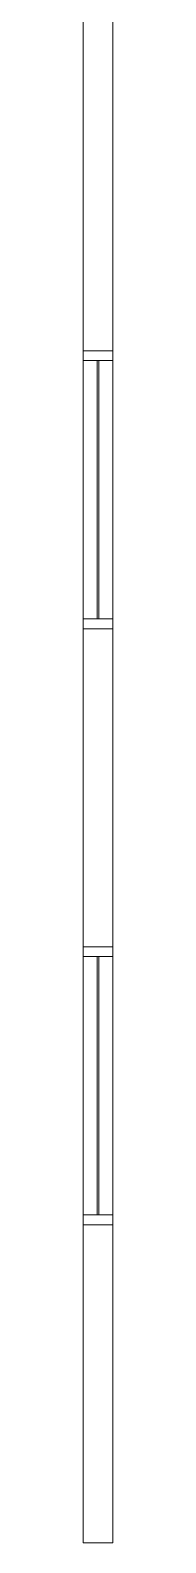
# Model space of a CAD drawing. Header units: millimetres. Extents: x -68474 to 336700, y -113450 to 53663.
# Drawn here: x 246800 to 246950, y -3000 to 4613 of the extents above; entities that cross this region are included whole.
import ezdxf

# ---------------------------------------------------------------- set-up
doc = ezdxf.new("R2010")
doc.units = ezdxf.units.MM
doc.header["$LTSCALE"] = 1000
doc.layers.add('EC-6thFloor-s6148$0$ECOLUMN', color=7, linetype='Continuous', lineweight=20)
doc.layers.add('EC-6thFloor-s6148$0$EWINDOW', color=9, linetype='Continuous', lineweight=9)

msp = doc.modelspace()

# ---------------------------------------------------------------- linework, layer by layer
at = {"layer": 'EC-6thFloor-s6148$0$ECOLUMN', "color": 7}
for p, q in [((246800, 6250), (246800, 3000)), ((246950, 6100), (246950, 3000)), ((246800, 3000), (246950, 3000)), ((246950, 1600), (246800, 1600)), ((246800, 1600), (246800, 0)), ((246950, 0), (246950, 1600)), ((246800, 0), (246950, 0)), ((246950, -1400), (246800, -1400)), ((246800, -1400), (246800, -3000)), ((246950, -3000), (246950, -1400)), ((246800, -3000), (246950, -3000))]:
    msp.add_line(p, q, dxfattribs=at)
at = {"layer": 'EC-6thFloor-s6148$0$EWINDOW', "color": 7, "linetype": 'Continuous'}
for p, q in [((246950, 3000), (246800, 3000)), ((246800, 3000), (246800, 1600)), ((246950, 1600), (246950, 3000)), ((246950, 2950), (246800, 2950)), ((246800, 2950), (246800, 1650)), ((246870, 1650), (246870, 2950)), ((246870, 2950), (246880, 2950)), ((246880, 2950), (246880, 1650)), ((246950, 1650), (246950, 2950)), ((246800, 1650), (246950, 1650)), ((246800, 1600), (246950, 1600)), ((246880, 1650), (246870, 1650)), ((246950, 0), (246800, 0)), ((246800, 0), (246800, -1400)), ((246950, -50), (246800, -50)), ((246800, -50), (246800, -1350)), ((246870, -1350), (246870, -50)), ((246870, -50), (246880, -50)), ((246880, -50), (246880, -1350)), ((246950, -1400), (246950, 0)), ((246950, -1350), (246950, -50)), ((246800, -1350), (246950, -1350)), ((246880, -1350), (246870, -1350)), ((246800, -1400), (246950, -1400))]:
    msp.add_line(p, q, dxfattribs=at)

doc.saveas('drawing.dxf')
